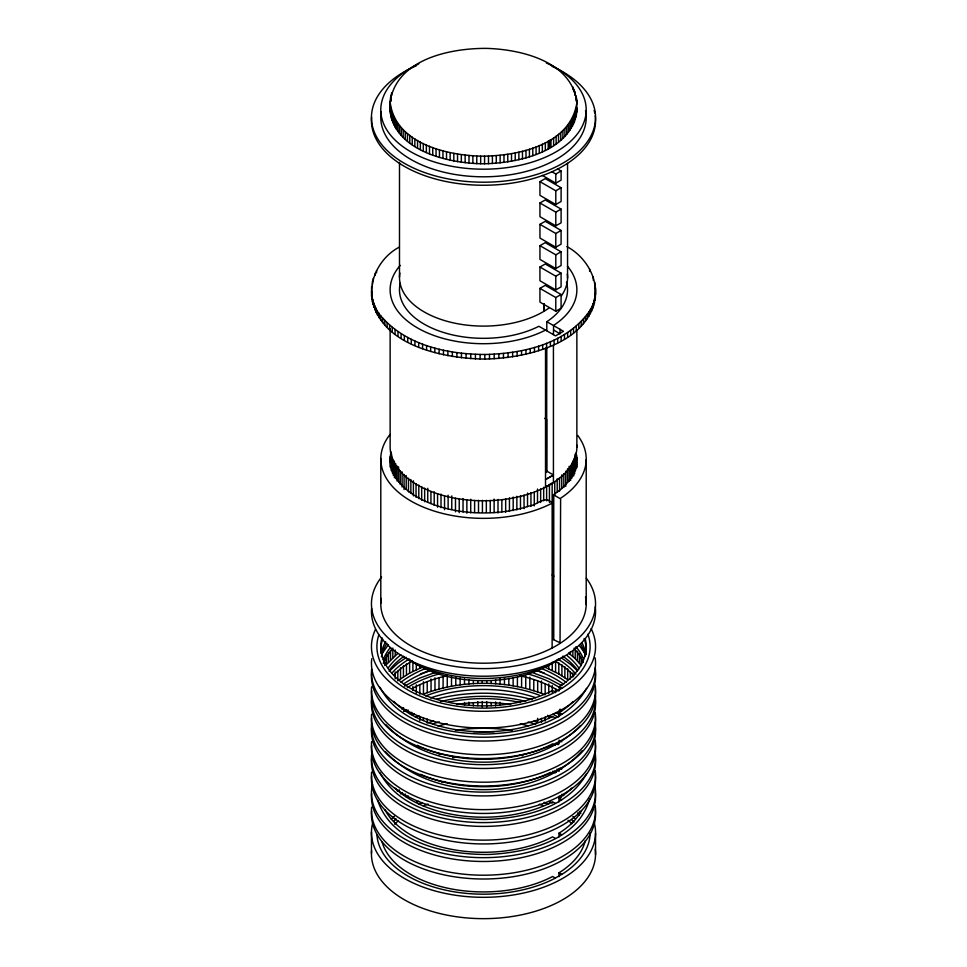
<?xml version="1.0" encoding="UTF-8"?>
<svg xmlns="http://www.w3.org/2000/svg" width="967" height="967" viewBox="0 0 967 967"><rect width="100%" height="100%" fill="white"/><g stroke="black" fill="none" stroke-linecap="round" stroke-linejoin="round"><path stroke-width="1.45" d="M539.949 245.678L539.949 259.41L555.795 268.548L561.09 265.514L561.09 251.795L545.243 242.644L539.949 245.678L555.795 254.829L561.09 251.795M539.949 224.344L539.949 238.063L555.795 247.214L561.09 244.167L561.09 230.448L545.255 221.298L539.949 224.344L555.795 233.482L561.09 230.448M539.949 202.985L539.949 216.717L555.795 225.855L561.102 222.821L561.102 209.102L545.255 199.951L539.949 202.985L555.795 212.136L561.102 209.102M539.949 181.639L539.949 195.358L555.795 204.508L561.102 201.474L561.102 187.743L545.255 178.605L539.949 181.639L555.795 190.789L561.102 187.743M555.795 268.548L555.795 254.829M555.795 247.214L555.795 233.482M555.795 225.855L555.795 212.136M555.795 204.508L555.795 190.789M557.439 168.874L561.102 170.978L561.102 180.128L555.795 183.162L555.795 174.024L552.145 171.908M399.371 247.081C374.289 260.111 360.909 295.902 382.678 318.022C408.171 346.005 448.422 354.2 484.793 354.49C521.684 353.644 563.398 344.748 587.295 314.178C605.656 291.285 590.329 258.975 566.928 246.633M371.594 291.067C373.298 344.457 442.233 358.612 484.793 359.059C527.559 358.298 597.219 342.306 595.491 287.695M390.124 101.753C396.639 59.084 450.078 48.229 486.328 48.374C521.14 49.353 572.295 61.38 576.876 102.756C570.361 145.425 516.922 156.279 480.672 156.146C445.86 155.167 394.705 143.128 390.124 101.753C386.582 149.643 447.612 163.81 484.576 163.786C519.4 162.915 574.301 151.166 576.828 108.123M390.136 461.561L390.982 451.794M576.755 467.847L576.235 452.798M585.519 597.026A102.707 59.301 0 0 1 560.618 643.067L553.426 639.622L553.426 494.766C564.909 487.344 575.425 475.994 576.755 461.815M589.677 798.694C578.181 840.637 527.22 852.616 489.193 854.453C448.084 854.888 392.179 844.638 377.589 800.12M586.534 688.395C566.892 723.63 521.987 733.119 484.733 734.086C446.476 733.578 399.419 724.162 379.971 687.283M586.534 773.769C566.892 809.004 521.987 818.493 484.733 819.472C446.476 818.952 399.419 809.536 379.971 772.657M381.711 654.188L388.432 644.638M582.279 750.61C536.83 802.695 432.092 802.187 385.688 751.927M397.824 653.414L386.498 664.498L386.498 654.889M580.502 725.54C533.53 774.712 431.838 774.398 385.688 724.488M389.133 671.328L397.824 663.326L406.454 657.415M398.73 680.176L409.609 673.117L423.461 666.626M546.802 330.762L546.802 321.697L548.869 320.295A84.032 48.519 0 0 0 566.481 282.159M546.597 471.28L546.802 347.358M378.822 634.968A106.6 61.55 0 0 0 430.182 699.89A106.6 61.55 0 0 0 553.245 693.146L562.238 688.081A106.6 61.55 0 0 0 587.924 634.207M553.607 329.977L560.05 333.905L560.05 329.324M381.24 598.392A102.707 59.301 0 0 0 436.975 656.774A102.707 59.301 0 0 0 551.504 648.337L552.133 648.011A92.59 53.463 0 0 0 560.05 643.43L560.618 498.223A102.707 59.301 0 0 0 577.722 435.44M404.436 686.123L419.823 678.036L434.981 672.597M558.974 876.622L558.974 872.814L560.618 871.775A102.707 59.301 0 0 0 585.277 840.601M558.974 716.547L558.974 712.727L560.618 711.7A102.707 59.301 0 0 0 573.044 701.583M558.974 801.921L558.974 798.113L560.618 797.074A102.707 59.301 0 0 0 572.331 787.682M558.974 836.987L558.974 833.179L560.618 832.14A102.707 59.301 0 0 0 581.542 810.648M559.349 690.378L559.349 686.57A102.695 59.289 0 0 0 585.398 639.26M553.426 474.942L545.521 479.523A90.257 52.109 0 0 0 553.426 474.942L546.802 471.134M555.795 174.024L561.102 170.978M539.937 267.025L555.783 276.175L561.09 273.141L561.09 286.861L555.783 289.907L539.937 280.756L539.937 267.025L545.243 263.991L561.09 273.141M539.937 288.371L555.783 297.522L561.09 294.488L561.09 308.207L555.783 311.241L539.937 302.103L539.937 288.371L545.243 285.338L561.09 294.488M551.516 744.409L552.58 743.841M545.521 330.098L545.328 330.194A93.376 53.91 0 0 1 426.35 332.43A93.376 53.91 0 0 1 400.253 265.381M409.609 713.525L411.797 712.353M545.17 683.754L545.17 694.729C506.575 679.692 462.238 679.559 423.461 694.064L423.461 681.723M428.49 722.712L433.675 721.031M440.372 701.619C468.233 694.632 497.836 694.596 525.746 701.377M439.006 754.562L441.738 753.873M473.347 731.693L494.161 731.729M533.784 673.129L548.76 678.725L561.912 685.688M533.784 721.152L537.676 722.422L537.676 718.3M545.17 667.29L558.817 673.926L567.689 679.716L567.689 668.741M544.663 418.336L546.621 419.327L546.621 472.162M555.59 712.546L558.817 714.323M542.39 175.426L555.795 183.162M546.802 321.697L563.459 331.294L555.529 335.875L538.897 326.278L536.455 327.475A84.032 48.519 0 0 1 442.33 332.092A84.032 48.519 0 0 1 400.229 283.271M553.426 494.766L560.05 498.573M558.974 686.8L561.742 688.407M555.36 692.07L552.58 690.462L550.682 691.429A102.695 59.289 0 0 1 433.893 698.512A102.695 59.289 0 0 1 381.977 637.7M558.974 712.727L561.742 714.335M555.36 717.997L552.58 716.402L551.516 716.97A102.707 59.301 0 0 1 393.726 701.341M558.974 740.178L561.742 741.774M553.511 744.372L555.36 745.436M559.893 768.149L561.742 769.224M552.58 771.279L555.36 772.887M558.974 798.113L561.742 799.709M555.36 803.372L552.58 801.776L551.516 802.344A102.707 59.301 0 0 1 395.152 788.153M558.974 833.179L561.742 834.775M555.36 838.437L552.58 836.842L551.516 837.41A102.707 59.301 0 0 1 384.902 809.584M558.974 872.814L561.742 874.422M555.36 878.084L552.58 876.477L551.504 877.057A102.707 59.301 0 0 1 448.821 888.431A102.707 59.301 0 0 1 382.074 841.955M552.157 574.99L553.886 576.127M561.912 658.249L570.349 664.256L577.42 670.82M568.572 652.967L575.22 658.672L581.312 665.55L581.312 657.318M579.451 645.678L584.527 652.834M390.136 458.551C391.526 488.722 424.489 503.686 450.138 509.404C467.774 513.247 486.075 513.924 503.964 511.652C512.595 510.516 521.14 508.678 529.433 505.983C537.362 505.173 545.062 494.657 552.133 503.154L551.504 503.493A102.707 59.301 0 0 1 422.349 506.696A102.707 59.301 0 0 1 390.064 434.425M595.551 294.983L595.237 284.987M544.167 304.025L544.216 311.144L544.216 304.001M595.539 833.216L595.539 854.574M595.406 293.122L595.406 297.691M595.068 295.817L595.068 300.399M594.79 282.291L594.79 284.588M594.536 298.513L594.536 303.082M593.798 301.184L593.798 305.765M593.315 276.949L593.315 280.382M592.88 303.843L592.88 308.425M591.768 306.479L591.768 311.048M590.462 309.077L590.462 313.659M589.652 269.104L589.652 271.389M588.963 311.652L588.963 316.221M587.295 314.178L587.295 318.747M586.207 459.603L586.207 604.46M585.434 316.668L585.434 321.237M583.391 319.11L583.391 323.679M583.004 659.699L583.004 662.455M581.179 321.491L581.179 326.072M579.451 653.607L579.451 663.205M578.798 323.836L578.798 328.405M577.42 651.311L577.42 660.908M576.828 100.508L576.755 112.643M576.864 329.602L576.864 447.358M576.828 457.294L576.828 460.316M576.622 98.247L576.622 100.786M576.61 455.046L576.61 467.121M576.477 107.264L576.477 114.892M576.465 464.063L576.465 467.085M576.247 95.999L576.247 101.088M576.247 326.109L576.247 330.678M576.235 454.309L576.235 467.895M576.03 109.513L576.03 117.14M575.703 453.583L575.703 470.18M575.413 111.749L575.413 119.364M575.22 647.685L575.22 658.672M575.014 91.539L575.014 95.358M575.014 454.381L575.014 470.977M574.652 113.961L574.652 121.576M574.64 470.748L574.64 473.77M574.156 89.339L574.156 91.877M574.156 458.213L574.156 473.31M573.721 116.149L573.721 123.776M573.721 472.948L573.721 475.969M573.528 328.321L573.528 332.89M573.141 87.163L573.141 89.701M573.141 460.558L573.141 475.655M572.863 650.984L572.863 656.472M572.863 672.947L572.863 677.057M572.633 118.325L572.633 125.94M571.956 462.939L571.956 478.036M571.388 120.464L571.388 128.091M570.663 330.46L570.663 335.029M570.639 465.345L570.639 480.442M570.349 651.601L570.349 654.345M570.349 672.186L570.349 679.039M569.998 122.567L569.998 130.194M569.152 466.275L569.152 481.373M568.439 124.646L568.439 132.274M567.544 163.29L567.556 278.061M567.629 332.527L567.629 337.108M567.52 468.753L567.52 482.34M566.747 126.677L566.747 134.304M565.743 471.267L565.743 486.365M564.897 128.671L564.897 136.299M564.873 666.734L564.873 677.722M564.462 334.522L564.462 339.103M563.821 473.83L563.821 487.416M562.915 130.618L562.915 138.233M561.912 664.812L561.912 675.788M561.754 474.93L561.754 488.516M561.15 336.443L561.15 341.025M560.787 132.503L560.787 140.13M559.555 477.589L559.555 491.176M558.817 662.951L558.817 673.926M558.974 741.447L558.974 743.986M558.974 768.886L558.974 771.424M558.527 134.353L558.527 141.98M557.693 338.281L557.693 342.85M557.21 478.798L557.21 492.384M556.134 136.142L556.134 143.757M555.783 276.175L555.783 289.907M555.783 297.522L555.783 311.241M555.59 661.162L555.59 672.15M555.59 688.613L555.59 692.723M554.756 481.578L554.756 495.164M554.115 340.033L554.115 344.603M553.607 137.858L553.607 145.485M553.607 494.657L553.607 639.586M553.426 334.618L553.607 325.408A93.376 53.91 0 0 0 567.52 266.288M553.426 345.183L553.426 482.569A90.257 52.109 0 0 1 545.521 487.15L545.328 487.247A93.376 53.91 0 0 1 444.723 495.89A93.376 53.91 0 0 1 390.136 446.343L390.136 328.599M552.157 482.908L552.133 648.011M552.242 662.202L552.242 670.445M552.242 685.53L552.242 692.396M550.972 139.526L550.972 147.153M550.404 341.689L550.404 346.271M549.619 140.312L549.619 147.939M549.449 484.298L549.449 502.417M548.76 664.704L548.76 668.826M548.76 683.911L548.76 693.52M548.76 715.773L548.76 718.517M548.204 141.122L548.204 148.749M546.585 343.273L546.585 347.842M546.621 485.76L546.621 500.846M545.521 348.253L545.521 487.15L553.607 482.46A93.376 53.91 0 0 0 576.828 445.098M545.328 142.657L545.328 150.284M545.17 716.982L545.17 721.104M543.684 487.283L543.684 500.87M542.656 344.748L542.656 349.317M542.342 144.119L542.342 151.734M541.472 680.925L541.472 693.279M541.472 718.288L541.472 722.397M540.65 488.879L540.65 502.465M539.26 145.497L539.26 153.124M538.619 346.126L538.619 350.707M537.676 680.949L537.676 691.925M537.507 489.048L537.507 502.635M536.069 146.815L536.069 154.43M534.485 347.407L534.485 351.988M534.268 492.312L534.268 505.898M533.784 679.68L533.784 690.656M532.793 148.048L532.793 155.663M530.943 492.638L530.943 506.225M530.254 348.591L530.254 353.173M529.807 677.142L529.807 689.495M529.433 149.196L529.433 156.823M527.535 493.037L527.535 506.623M525.988 150.26L525.988 157.887M525.951 349.667L525.951 354.248M525.746 676.066L525.746 688.419M524.041 495.031L524.041 508.618M522.47 151.251L522.47 158.878M521.576 350.646L521.576 355.215M521.6 675.099L521.6 687.452M520.488 495.6L520.488 509.186M518.88 152.145L518.88 159.773M517.405 676.973L517.405 686.582M517.127 351.517L517.127 356.086M516.861 496.264L516.861 509.851M515.23 152.955L515.23 160.582M513.187 497.014L513.187 510.6M513.139 677.577L513.139 685.808M512.619 352.266L512.619 356.847M511.519 153.68L511.519 161.308M509.452 497.848L509.452 511.434M508.823 678.29L508.823 685.144M508.062 352.919L508.062 357.5M507.772 154.309L507.772 161.936M505.668 498.779L505.668 512.365M504.46 677.722L504.46 684.588M503.976 154.853L503.976 162.48M503.469 353.463L503.469 358.032M501.849 499.794L501.849 511.869M500.132 155.3L500.132 162.927M500.06 678.641L500.06 684.128M500.06 702.272L500.06 705.016M498.827 353.886L498.827 358.455M498.005 499.395L498.005 512.981M496.276 155.663L496.276 163.278M495.636 679.668L495.636 683.79M495.636 701.921L495.636 706.043M494.173 354.2L494.173 358.769M494.125 499.093L494.125 512.679M492.396 155.917L492.396 163.544M491.188 680.804L491.188 683.548M491.188 703.057L491.188 705.801M490.233 500.398L490.233 512.474M489.483 354.405L489.483 358.975M488.492 156.086L488.492 163.713M486.727 680.671L486.727 683.415M486.727 701.558L486.727 707.046M486.328 500.277L486.328 512.353M484.793 354.49L484.793 359.059M484.576 156.158L484.576 163.786M482.424 500.253L482.424 512.329M482.267 680.647L482.267 683.391M482.267 701.534L482.267 707.022M480.672 156.146L480.672 163.761M480.103 354.466L480.103 359.035M478.508 500.326L478.508 512.401M477.807 680.732L477.807 683.476M477.807 701.619L477.807 705.729M476.767 156.025L476.767 163.653M475.413 354.321L475.413 358.902M474.616 500.495L474.616 512.57M473.347 680.925L473.347 683.669M473.347 703.178L473.347 705.922M472.875 155.82L472.875 163.435M470.748 354.079L470.748 358.648M470.724 499.25L470.724 512.836M468.995 155.518L468.995 163.133M468.91 679.849L468.91 683.959M468.91 702.102L468.91 704.846M466.868 499.601L466.868 513.187M466.094 353.704L466.094 358.286M465.151 155.119L465.151 162.734M464.498 678.882L464.498 684.37M464.498 702.513L464.498 705.257M463.036 498.549L463.036 512.135M461.477 353.233L461.477 357.802M461.332 154.623L461.332 162.251M460.123 678.024L460.123 684.878M459.228 499.081L459.228 512.667M457.548 154.043L457.548 161.67M456.895 352.641L456.895 357.222M455.783 677.263L455.783 685.506M455.481 498.21L455.481 511.797M453.813 153.366L453.813 160.993M452.363 351.94L452.363 356.521M451.77 495.914L451.77 509.5M451.504 676.622L451.504 686.219M450.138 152.605L450.138 160.232M448.12 495.213L448.12 508.799M447.878 351.142L447.878 355.711M447.262 676.066L447.262 687.053M446.512 151.759L446.512 159.386M444.542 496.107L444.542 509.694M443.466 350.223L443.466 354.792M442.959 150.816L442.959 158.443M443.104 676.997L443.104 687.972M441.012 494.077L441.012 507.663M439.465 149.8L439.465 157.416M439.115 349.208L439.115 353.777M439.006 678.024L439.006 689M437.567 493.641L437.567 507.228M436.057 148.688L436.057 156.316M434.981 677.77L434.981 690.124M434.848 348.072L434.848 352.653M434.207 491.768L434.207 505.354M432.733 147.504L432.733 155.131M431.052 678.991L431.052 691.345M430.931 491.49L430.931 503.565M430.666 346.851L430.666 351.42M429.493 146.235L429.493 153.862M427.74 488.275L427.74 501.861M427.209 681.687L427.209 692.662M427.209 719.037L427.209 723.159M426.568 345.521L426.568 350.09M426.35 144.893L426.35 152.52M424.658 488.154L424.658 501.74M423.461 717.695L423.461 720.439M423.304 143.467L423.304 151.094M422.579 344.095L422.579 348.676M421.672 486.594L421.672 500.181M420.367 141.98L420.367 149.607M419.823 665.381L419.823 668.124M419.823 684.588L419.823 694.197M419.823 716.45L419.823 720.572M418.796 485.096L418.796 498.682M418.687 342.572L418.687 347.153M417.551 140.42L417.551 148.048M416.306 664.22L416.306 669.708M416.306 684.793L416.306 693.037M416.04 483.681L416.04 497.268M414.831 138.789L414.831 146.416M414.928 340.964L414.928 345.533M413.392 480.817L413.392 495.914M412.897 661.766L412.897 671.376M412.897 686.461L412.897 690.583M412.244 137.096L412.244 144.724M411.277 339.26L411.277 343.829M410.866 479.523L410.866 493.11M409.778 135.344L409.778 142.971M409.609 662.141L409.609 673.117M408.473 478.29L408.473 491.877M407.748 337.471L407.748 342.04M407.445 133.531L407.445 141.158M406.454 663.966L406.454 674.942M406.213 475.595L406.213 489.181M405.246 131.669L405.246 139.296M404.351 335.597L404.351 340.166M404.085 474.471L404.085 489.568M403.432 665.864L403.432 676.84M403.179 129.747L403.179 137.374M402.103 471.896L402.103 486.993M401.257 127.789L401.257 135.404M401.1 333.639L401.1 338.22M400.556 667.834L400.556 678.822M400.253 470.869L400.253 484.455M399.48 125.77L399.48 133.398M399.492 162.347L399.492 277.106M398.561 466.856L398.561 481.953M397.848 123.728L397.848 131.343M397.993 331.608L397.993 336.19M397.824 671.255L397.824 680.853M397.014 465.913L397.014 481.01M396.361 121.637L396.361 129.252M395.612 463.495L395.612 478.592M395.237 650.029L395.237 655.517M395.237 671.98L395.237 678.846M395.032 119.509L395.032 127.136M395.044 329.505L395.044 334.086M394.367 461.102L394.367 477.71M393.859 117.358L393.859 124.973M393.279 460.256L393.279 475.353M392.844 115.17L392.844 122.797M392.807 648.071L392.807 657.681M392.239 327.342L392.239 331.911M392.36 457.923L392.36 473.02M391.986 112.97L391.986 120.597M391.587 92.772L391.587 95.31M391.587 454.091L391.587 470.699M391.284 110.746L391.284 118.373M391.297 467.545L391.297 470.566M390.97 94.996L390.97 101.354M390.982 453.305L390.982 466.892M390.753 108.509L390.753 116.137M390.523 97.244L390.523 101.051M390.378 106.261L390.378 113.888M390.535 454.043L390.535 467.629M390.535 650.295L390.535 659.905M390.172 104.013L390.172 111.628M390.245 456.291L390.245 466.856M389.592 325.093L389.592 329.674M388.432 652.568L388.432 662.177M387.114 322.797L387.114 327.366M384.806 320.44L384.806 325.009M384.721 658.636L384.721 665.489M382.678 318.022L382.678 322.591M380.72 315.556L380.72 320.137M380.793 458.491L380.793 603.348M378.931 313.054L378.931 317.623M377.348 310.504L377.348 315.085M376.538 270.53L376.538 272.815M375.933 307.917L375.933 312.498M375.232 273.129L375.232 275.414M374.712 305.306L374.712 309.875M373.685 302.659L373.685 307.228M373.202 278.411L373.202 280.708M372.851 299.988L372.851 304.569M372.464 281.095L372.464 284.528M372.21 297.304L372.21 301.885M371.763 294.609L371.763 299.19M371.594 286.486L371.509 296.482M371.461 832.007L371.461 853.365M595.14 657.898A112.051 64.692 0 0 1 484.213 728.066A112.051 64.692 0 0 1 371.751 658.72M381.445 656.786A102.695 59.289 0 0 1 386.933 643.212M580.962 644.699A102.695 59.289 0 0 1 585.398 656.037M381.445 652.967A102.695 59.289 0 0 1 385.64 641.592M582.158 643.103A102.695 59.289 0 0 1 585.821 654.538M584.092 638.474A102.695 59.289 0 0 1 585.929 654.683M380.913 653.112A102.695 59.289 0 0 1 382.654 639.211M591.139 628.647A112.051 64.692 0 0 1 484.213 711.289A112.051 64.692 0 0 1 375.474 629.432M595.237 689.06A112.051 64.692 0 0 1 484.793 758.563A112.051 64.692 0 0 1 371.606 690.559M595.237 685.252A112.051 64.692 0 0 1 484.793 754.756A112.051 64.692 0 0 1 371.606 686.751M388.359 667.726A102.707 59.301 0 0 1 400.979 654.756M567.158 655.662A102.707 59.301 0 0 1 579.354 668.753M383.234 663.471A102.707 59.301 0 0 1 391.925 649.473M573.963 648.265A102.707 59.301 0 0 1 583.222 662.129M390.064 669.249A102.707 59.301 0 0 1 403.602 656.605M562.794 656.182A102.707 59.301 0 0 1 577.722 670.264M595.237 671.533A112.051 64.692 0 0 1 484.793 741.024A112.051 64.692 0 0 1 371.606 673.032M383.234 659.663A102.707 59.301 0 0 1 390.064 647.902M575.921 646.657A102.707 59.301 0 0 1 583.222 658.322M595.237 667.726A112.051 64.692 0 0 1 484.793 737.217A112.051 64.692 0 0 1 371.606 669.212M595.237 716.511A112.051 64.692 0 0 1 484.793 786.002A112.051 64.692 0 0 1 371.606 717.997M595.237 712.703A112.051 64.692 0 0 1 484.793 782.194A112.051 64.692 0 0 1 371.606 714.19M400.979 682.206A102.707 59.301 0 0 1 425.673 668.499M542.91 669.128A102.707 59.301 0 0 1 566.311 682.436M393.956 674.736A102.707 59.301 0 0 1 412.329 661.029M556.049 661.803A102.707 59.301 0 0 1 573.963 675.703M403.602 684.044A102.707 59.301 0 0 1 429.275 670.953M536.915 670.663A102.707 59.301 0 0 1 563.701 684.273M595.237 698.972A112.051 64.692 0 0 1 484.793 768.475A112.051 64.692 0 0 1 371.606 700.471M550.428 744.953A102.707 59.301 0 0 1 542.511 748.506M541.327 748.978A102.707 59.301 0 0 1 417.297 745.303M391.925 673.105A102.707 59.301 0 0 1 409.283 658.974M559.035 659.784A102.707 59.301 0 0 1 575.921 674.108M595.237 695.164A112.051 64.692 0 0 1 484.793 764.655A112.051 64.692 0 0 1 371.606 696.663M595.237 743.949A112.051 64.692 0 0 1 484.793 813.44A112.051 64.692 0 0 1 371.606 745.448M595.237 740.142A112.051 64.692 0 0 1 484.793 809.633A112.051 64.692 0 0 1 371.606 741.641M401.837 708.98A102.707 59.301 0 0 1 403.602 707.687M425.673 695.938A102.707 59.301 0 0 1 539.344 695.176M412.329 688.468A102.707 59.301 0 0 1 447.25 675.74M520.198 675.836A102.707 59.301 0 0 1 559.035 691.042M403.602 711.494A102.707 59.301 0 0 1 406.382 709.597M430.496 697.956A102.707 59.301 0 0 1 535.682 697.678M559.99 709.186A102.707 59.301 0 0 1 561.875 710.431M595.237 726.422A112.051 64.692 0 0 1 484.793 795.914A112.051 64.692 0 0 1 371.606 727.909M550.428 772.391A102.707 59.301 0 0 1 548.229 773.455M547.104 773.975A102.707 59.301 0 0 1 427.656 777.19M426.459 776.731A102.707 59.301 0 0 1 420.633 774.313M407.337 687.634A102.707 59.301 0 0 1 440.638 673.528M528.103 673.999A102.707 59.301 0 0 1 559.035 687.223M595.237 722.603A112.051 64.692 0 0 1 484.793 792.106A112.051 64.692 0 0 1 371.606 724.102M420.415 673.951A112.051 64.692 0 0 1 428.393 671.098M537.712 670.796A112.051 64.692 0 0 1 544.421 673.129M595.237 774.446A112.051 64.692 0 0 1 484.793 843.937A112.051 64.692 0 0 1 371.606 775.933M595.237 770.626A112.051 64.692 0 0 1 484.793 840.13A112.051 64.692 0 0 1 371.606 772.125M432.974 723.812A102.707 59.301 0 0 1 439.344 721.902M528.103 722.023A102.707 59.301 0 0 1 535.682 724.368M415.484 717.284A102.707 59.301 0 0 1 418.771 715.677M456.811 704.459A102.707 59.301 0 0 1 510.661 704.532M547.491 715.338A102.707 59.301 0 0 1 551.879 717.466M438.051 726.072A102.707 59.301 0 0 1 447.25 723.763M520.198 723.86A102.707 59.301 0 0 1 528.103 725.83M595.237 756.907A112.051 64.692 0 0 1 484.793 826.398A112.051 64.692 0 0 1 371.606 758.406M412.329 715.157A102.707 59.301 0 0 1 414.42 714.021M448.603 702.139A102.707 59.301 0 0 1 520.198 702.526M552.943 714.214A102.707 59.301 0 0 1 558.056 717.115M595.237 753.1A112.051 64.692 0 0 1 484.793 822.591A112.051 64.692 0 0 1 371.606 754.598M405.862 711.265A112.051 64.692 0 0 1 408.147 710.032M436.746 699.117A112.051 64.692 0 0 1 532.152 699.637M559.252 710.237A112.051 64.692 0 0 1 561.525 711.482M595.237 809.512A112.051 64.692 0 0 1 484.793 879.003A112.051 64.692 0 0 1 371.606 810.999M595.237 805.704A112.051 64.692 0 0 1 484.793 875.195A112.051 64.692 0 0 1 371.606 807.191M520.198 755.118A102.707 59.301 0 0 1 522.869 755.735M557.052 769.116A102.707 59.301 0 0 1 559.035 770.324M452.677 757.753A102.707 59.301 0 0 1 456.811 757.052M553.994 771.183A102.707 59.301 0 0 1 556.049 772.343M595.237 791.973A112.051 64.692 0 0 1 484.793 861.476A112.051 64.692 0 0 1 371.606 793.472M594.79 785.47A112.051 64.692 0 0 1 482.448 857.656A112.051 64.692 0 0 1 372.476 784.261M455.517 730.339A112.051 64.692 0 0 1 512.377 730.472M555.723 743.514A112.051 64.692 0 0 1 558.092 744.699M406.382 797.255A102.707 59.301 0 0 1 408.304 796.034M441.943 782.194A102.707 59.301 0 0 1 444.59 781.541M559.023 796.24A102.707 59.301 0 0 1 560.945 797.473M577.722 812.812A102.707 59.301 0 0 1 579.342 815.108M595.237 849.159A112.051 64.692 0 0 1 484.793 918.65A112.051 64.692 0 0 1 371.606 850.646M394.669 824.198A102.707 59.301 0 0 1 398.489 820.693M423.328 805.91A102.707 59.301 0 0 1 428.067 804.048M539.344 804.193A102.707 59.301 0 0 1 542.91 805.596M567.98 820.234A102.707 59.301 0 0 1 571.848 823.727M393.956 821.092A102.707 59.301 0 0 1 396.144 818.952M418.771 804.109A102.707 59.301 0 0 1 422.168 802.586M544.07 802.259A102.707 59.301 0 0 1 548.603 804.278M571.848 819.907A102.707 59.301 0 0 1 573.963 822.071M594.149 822.421A112.051 64.692 0 0 1 484.793 897.303A112.051 64.692 0 0 1 372.476 823.908M397.34 791.26A112.051 64.692 0 0 1 399.371 789.882M391.284 819.242A106.636 61.562 0 0 1 394.415 816.317M416.306 802.344A106.636 61.562 0 0 1 418.638 801.28M548.76 801.462A106.636 61.562 0 0 1 552.242 803.081M572.863 816.559A106.636 61.562 0 0 1 575.22 818.747M403.602 795.345A102.707 59.301 0 0 1 405.439 794.076M561.875 794.294A102.707 59.301 0 0 1 563.701 795.563M579.342 811.301A102.707 59.301 0 0 1 580.804 813.634M590.124 833.191A106.636 61.562 0 0 1 563.568 873.274L554.103 878.749A106.636 61.562 0 0 1 441.254 889.144A106.636 61.562 0 0 1 376.925 834.618M400.556 793.919A106.636 61.562 0 0 1 402.465 792.602M567.339 273.999A84.032 48.519 0 0 1 561.356 295.89M548.869 308.098A84.032 48.519 0 0 1 451.831 322.519A84.032 48.519 0 0 1 399.867 273.057M546.367 62.988A102.707 59.301 0 0 1 557.717 150.876L554.671 152.641A102.707 59.301 0 0 1 406.527 149.148A102.707 59.301 0 0 1 418.771 63.834M585.519 110.625A102.707 59.301 0 0 1 557.717 158.503L554.671 160.256A102.707 59.301 0 0 1 438.897 170.917A102.707 59.301 0 0 1 381.24 111.991M552.072 66.348A112.051 64.692 0 0 1 565.538 161.574A112.051 64.692 0 0 1 400.048 160.679A112.051 64.692 0 0 1 416.596 65.611M595.237 115.75A112.051 64.692 0 0 1 564.462 165.272L561.15 167.194A112.051 64.692 0 0 1 436.963 179.403A112.051 64.692 0 0 1 371.594 117.237M594.149 110.359A112.051 64.692 0 0 1 594.79 113.042M586.28 578.145A112.051 64.692 0 0 1 482.448 668.596A112.051 64.692 0 0 1 381.566 577.045M595.237 606.72A112.051 64.692 0 0 1 484.793 676.211A112.051 64.692 0 0 1 371.606 608.219M558.527 658.865A93.376 53.91 0 0 1 413.102 662.19M412.244 661.621A93.376 53.91 0 0 1 409.79 659.869M563.386 656.424A102.707 59.301 0 0 1 561.561 657.693M560.618 658.322A102.707 59.301 0 0 1 403.299 656.194"/></g></svg>
